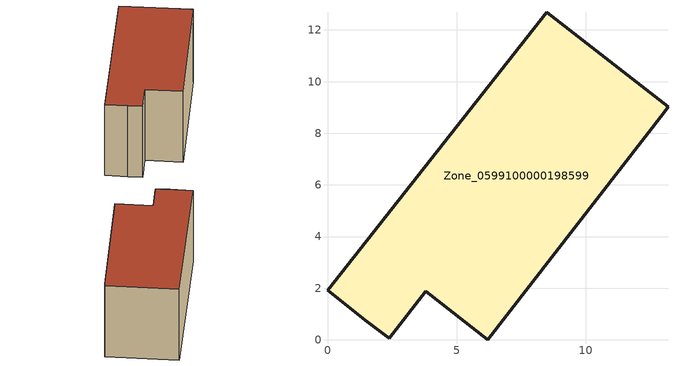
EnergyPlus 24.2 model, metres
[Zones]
Zone_0599100000198599
 floor ground (C_G): 13.18,9.03 13.04,8.81 6.2,0 3.81,1.88 2.4,0.07 1.46,0.77 0,1.92 8.49,12.69 z3.6
 wall outside (C_F): 0,1.92 1.46,0.77 2.4,0.07 3.81,1.88 6.2,0 13.04,8.81 13.18,9.03 8.49,12.69 0,1.92 z3.6:10.43
 roof outside (C_R): 13.04,8.81 13.18,9.03 8.49,12.69 0,1.92 1.46,0.77 2.4,0.07 3.81,1.88 6.2,0 z10.43
[BUILDING]
Pand.0599100000198599: North Axis=0; Terrain=City; Loads Convergence Tolerance Value=0.04; Temperature Convergence Tolerance Value=0.4; Solar Distribution=FullExterior; Maximum Number of Warmup Days=25; Minimum Number of Warmup Days=1
[Site:Location]
Rotterdam.The.Hague.AP_ZH_NLD Design_Conditions: Latitude=51.96; Longitude=4.45; Time Zone=1; Elevation=-4.5
[SITE:GROUNDTEMPERATURE:BUILDINGSURFACE]
18, 18, 18, 18, 18, 18, 18, 18, 18, 18, 18, 18
[MATERIAL] Thermal Absorptance=0.9; Solar Absorptance=0.7; Visible Absorptance=0.7
Name | Roughness | Thickness | Conductivity | Density | Specific Heat
G.TC.1946 | MediumSmooth | 0.15 | 1 | 540 | 1210
F.TC.1946 | Rough | 0.3 | 0.857143 | 1920 | 840
R.TC.1946 | MediumRough | 0.2 | 0.909091 | 1500 | 1000
[CONSTRUCTION]
C_G: G.TC.1946
C_F: F.TC.1946
C_R: R.TC.1946
[ZONE]
Zone_0599100000198599: Type=1; Multiplier=1; Ceiling Height=Autocalculate; Volume=Autocalculate; Floor Area=autocalculate; Part of Total Floor Area=Yes
[ZONEINFILTRATION:DESIGNFLOWRATE]
Infil_Zone_0599100000198599: Zone or ZoneList or Space or SpaceList=Zone_0599100000198599; Schedule=AlwaysOn; Design Flow Rate Calculation Method=Flow/Area; Flow Rate per Floor Area=0.003; Constant Term Coefficient=1; Temperature Term Coefficient=0; Velocity Term Coefficient=0; Velocity Squared Term Coefficient=0
[HVACTEMPLATE:ZONE:IDEALLOADSAIRSYSTEM]
Zone_0599100000198599: Maximum Heating Supply Air Temperature=50; Minimum Cooling Supply Air Temperature=13; Maximum Heating Supply Air Humidity Ratio=0.0156; Minimum Cooling Supply Air Humidity Ratio=0.0077; Heating Limit=NoLimit; Cooling Limit=NoLimit; Dehumidification Control Type=ConstantSensibleHeatRatio; Cooling Sensible Heat Ratio=0.7; Dehumidification Setpoint=60; Humidification Control Type=None; Humidification Setpoint=30; Outdoor Air Method=None; Outdoor Air Flow Rate per Person=0.00944; Outdoor Air Flow Rate per Zone Floor Area=0; Outdoor Air Flow Rate per Zone=0; Demand Controlled Ventilation Type=None; Outdoor Air Economizer Type=NoEconomizer; Heat Recovery Type=None; Sensible Heat Recovery Effectiveness=0.7; Latent Heat Recovery Effectiveness=0.65
[ZONECONTROL:THERMOSTAT]
ThermostatControl_Zone_0599100000198599: Zone or ZoneList=Zone_0599100000198599; Control Type Schedule=DualSetpointControlType; Control 1=Thermostat_Zone_0599100000198599; Temperature Difference Between Cutout And Setpoint=0
[THERMOSTATSETPOINT:DUALSETPOINT]
Thermostat_Zone_0599100000198599: Heating Setpoint Temperature Schedule=HeatingSetpoint_Zone_0599100000198599; Cooling Setpoint Temperature Schedule=CoolingSetpoint_Zone_0599100000198599
[SCHEDULE:COMPACT]
HeatingSetpoint_Zone_0599100000198599: Through: 12/31, For: AllDays, Until: 24:00, 21
CoolingSetpoint_Zone_0599100000198599: Through: 12/31, For: AllDays, Until: 24:00, 24
DualSetpointControlType: Through: 12/31, For: AllDays, Until: 24:00, 4
AlwaysOn: Through: 12/31, For: AllDays, Until: 24:00, 1
